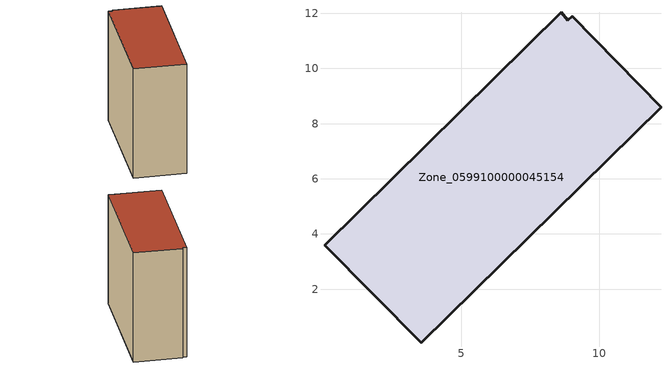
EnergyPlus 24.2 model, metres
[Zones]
Zone_0599100000045154
 floor ground (C_G): 12.25,8.6 3.56,0.06 0.05,3.59 8.62,12.04 8.87,11.75 9.02,11.88 z0
 wall outside (C_F): 8.87,11.75 8.62,12.04 0.05,3.59 3.56,0.06 12.25,8.6 9.02,11.88 8.87,11.75 z0:11.13
 roof outside (C_R): 3.56,0.06 12.25,8.6 9.02,11.88 8.87,11.75 8.62,12.04 0.05,3.59 z11.13
[BUILDING]
Pand.0599100000045154: North Axis=0; Terrain=City; Loads Convergence Tolerance Value=0.04; Temperature Convergence Tolerance Value=0.4; Solar Distribution=FullExterior; Maximum Number of Warmup Days=25; Minimum Number of Warmup Days=1
[Site:Location]
Rotterdam.The.Hague.AP_ZH_NLD Design_Conditions: Latitude=51.96; Longitude=4.45; Time Zone=1; Elevation=-4.5
[SITE:GROUNDTEMPERATURE:BUILDINGSURFACE]
18, 18, 18, 18, 18, 18, 18, 18, 18, 18, 18, 18
[MATERIAL] Thermal Absorptance=0.9; Solar Absorptance=0.7; Visible Absorptance=0.7
Name | Roughness | Thickness | Conductivity | Density | Specific Heat
G.TI.1946 | MediumSmooth | 0.15 | 1 | 540 | 1210
F.TI.1946 | Rough | 0.3 | 0.857143 | 1920 | 840
R.TI.1946 | MediumRough | 0.2 | 0.1 | 1500 | 1000
[CONSTRUCTION]
C_G: G.TI.1946
C_F: F.TI.1946
C_R: R.TI.1946
[ZONE]
Zone_0599100000045154: Type=1; Multiplier=1; Ceiling Height=Autocalculate; Volume=Autocalculate; Floor Area=autocalculate; Part of Total Floor Area=Yes
[ZONEINFILTRATION:DESIGNFLOWRATE]
Infil_Zone_0599100000045154: Zone or ZoneList or Space or SpaceList=Zone_0599100000045154; Schedule=AlwaysOn; Design Flow Rate Calculation Method=Flow/Area; Flow Rate per Floor Area=0.003; Constant Term Coefficient=1; Temperature Term Coefficient=0; Velocity Term Coefficient=0; Velocity Squared Term Coefficient=0
[HVACTEMPLATE:ZONE:IDEALLOADSAIRSYSTEM]
Zone_0599100000045154: Maximum Heating Supply Air Temperature=50; Minimum Cooling Supply Air Temperature=13; Maximum Heating Supply Air Humidity Ratio=0.0156; Minimum Cooling Supply Air Humidity Ratio=0.0077; Heating Limit=NoLimit; Cooling Limit=NoLimit; Dehumidification Control Type=ConstantSensibleHeatRatio; Cooling Sensible Heat Ratio=0.7; Dehumidification Setpoint=60; Humidification Control Type=None; Humidification Setpoint=30; Outdoor Air Method=None; Outdoor Air Flow Rate per Person=0.00944; Outdoor Air Flow Rate per Zone Floor Area=0; Outdoor Air Flow Rate per Zone=0; Demand Controlled Ventilation Type=None; Outdoor Air Economizer Type=NoEconomizer; Heat Recovery Type=None; Sensible Heat Recovery Effectiveness=0.7; Latent Heat Recovery Effectiveness=0.65
[ZONECONTROL:THERMOSTAT]
ThermostatControl_Zone_0599100000045154: Zone or ZoneList=Zone_0599100000045154; Control Type Schedule=DualSetpointControlType; Control 1=Thermostat_Zone_0599100000045154; Temperature Difference Between Cutout And Setpoint=0
[THERMOSTATSETPOINT:DUALSETPOINT]
Thermostat_Zone_0599100000045154: Heating Setpoint Temperature Schedule=HeatingSetpoint_Zone_0599100000045154; Cooling Setpoint Temperature Schedule=CoolingSetpoint_Zone_0599100000045154
[SCHEDULE:COMPACT]
HeatingSetpoint_Zone_0599100000045154: Through: 12/31, For: AllDays, Until: 24:00, 21
CoolingSetpoint_Zone_0599100000045154: Through: 12/31, For: AllDays, Until: 24:00, 24
DualSetpointControlType: Through: 12/31, For: AllDays, Until: 24:00, 4
AlwaysOn: Through: 12/31, For: AllDays, Until: 24:00, 1
